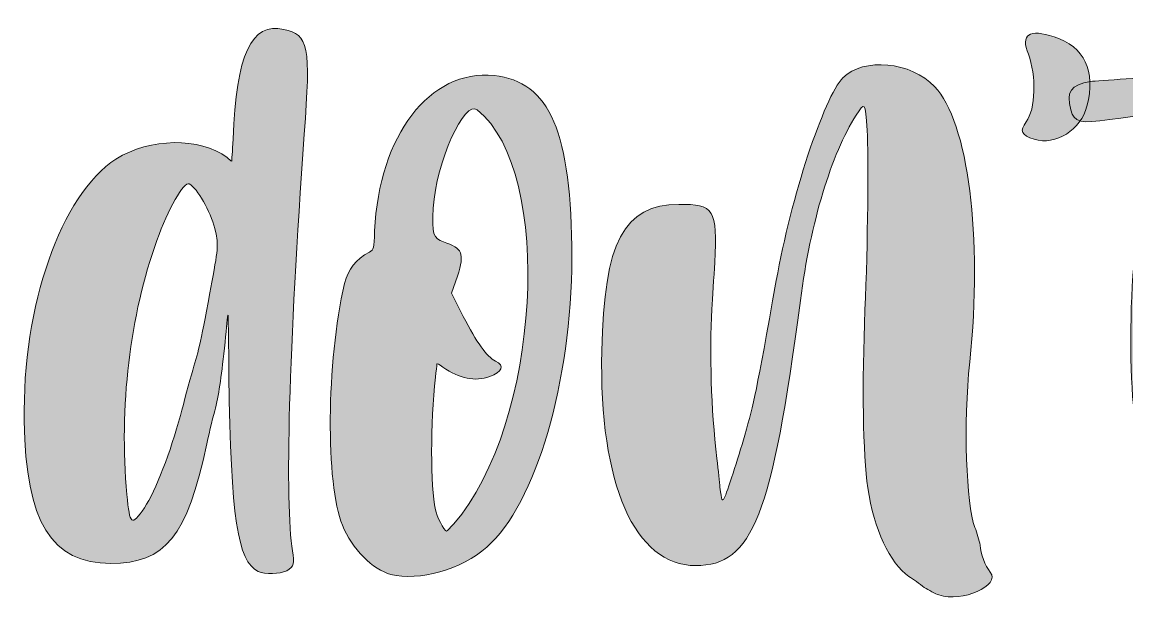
# Model space of a CAD drawing. Header units: inches. Extents: x 45 to 456, y -450 to -51.
# Drawn here: x 44.7 to 213.3, y -450.3 to -361.6 of the extents above; entities that cross this region are included whole.
import ezdxf

# ---------------------------------------------------------------- set-up
doc = ezdxf.new("R2010")
doc.units = ezdxf.units.IN
doc.header["$MEASUREMENT"] = 0
doc.layers.add('Layer 1', color=7, linetype='Continuous')

# ---------------------------------------------------------------- blocks, each defined once
blk = doc.blocks.new('block 39')
at = {"layer": 'Layer 1', "true_color": 0x0b0b0b}
h = blk.add_hatch(color=28, dxfattribs=at)
h.dxf.hatch_style = 2
edge = h.paths.add_edge_path()
edge.add_spline(control_points=[(72.86, -426.02), (69.84, -440.22), (66.49, -444.25), (58.21, -444.25), (49.15, -444.25), (45.24, -437.99), (45.01, -422.55), (44.68, -404.88), (50.61, -388), (58.99, -382.52), (64.25, -379.27), (71.74, -379.16), (75.99, -382.29), (76.22, -382.52), (76.55, -382.85), (76.66, -382.85), (76.66, -382.85), (76.78, -381.29), (76.89, -379.5), (77.33, -366.52), (79.68, -361.6), (84.6, -362.72), (88.41, -363.5), (88.74, -365.18), (87.73, -378.71), (85.39, -411.37), (84.72, -435.08), (85.95, -442.35), (86.28, -444.25), (86.17, -444.7), (85.05, -445.37), (83.93, -445.93), (81.81, -445.93), (80.69, -445.48), (77.56, -443.91), (76.55, -437.43), (76.22, -415.51), (76.22, -410.48), (76.1, -406.34), (76.1, -406.34), (75.99, -406.34), (75.88, -408.24), (75.66, -410.48), (75.1, -415.51), (74.76, -418.08), (74.2, -420.54), (73.87, -421.55), (73.31, -424.01), (72.86, -426.02)], knot_values=[0, 0, 0, 0, 1, 1, 1, 2, 2, 2, 3, 3, 3, 4, 4, 4, 5, 5, 5, 6, 6, 6, 7, 7, 7, 8, 8, 8, 9, 9, 9, 10, 10, 10, 11, 11, 11, 12, 12, 12, 13, 13, 13, 14, 14, 14, 15, 15, 15, 16, 16, 16, 16], degree=3, periodic=1)
edge = h.paths.add_edge_path()
edge.add_spline(control_points=[(70.74, -414.73), (71.63, -411.59), (71.97, -410.59), (73.64, -401.3), (74.65, -395.71), (74.65, -395.49), (74.09, -393.14), (73.42, -390.46), (71.41, -386.99), (70.18, -386.32), (69.39, -385.87), (66.93, -390.23), (65.26, -394.93), (61.12, -406.23), (59.44, -420.54), (60.67, -433.74), (61.12, -438.43), (61.34, -438.66), (63.35, -435.75), (65.03, -433.18), (67.38, -427.14), (68.84, -421.66), (69.39, -419.65), (70.18, -416.51), (70.74, -414.73)], knot_values=[0, 0, 0, 0, 1, 1, 1, 2, 2, 2, 3, 3, 3, 4, 4, 4, 5, 5, 5, 6, 6, 6, 7, 7, 7, 8, 8, 8, 8], degree=3, periodic=1)
h = blk.add_hatch(color=28, dxfattribs=at)
h.dxf.hatch_style = 2
edge = h.paths.add_edge_path()
edge.add_spline(control_points=[(197.88, -376.81), (199.34, -375.02), (199.45, -369.66), (198.22, -366.52), (196.99, -363.5), (198.33, -362.61), (202.13, -363.84), (206.83, -365.41), (208.5, -368.98), (207.16, -374.46), (206.27, -378.04), (202.35, -380.5), (199.11, -379.5), (197.1, -378.83), (196.87, -378.27), (197.88, -376.81)], knot_values=[0, 0, 0, 0, 1, 1, 1, 2, 2, 2, 3, 3, 3, 4, 4, 4, 5, 5, 5, 5], degree=3, periodic=1)
h = blk.add_hatch(color=28, dxfattribs=at)
h.dxf.hatch_style = 2
edge = h.paths.add_edge_path()
edge.add_spline(control_points=[(217.34, -377.71), (217.56, -376.59), (217.79, -375.58), (217.79, -375.58), (217.67, -375.58), (215.44, -375.81), (210.63, -376.48), (206.27, -377.15), (205.15, -376.92), (204.7, -375.02), (203.92, -372.23), (204.7, -371.22), (207.72, -370.66), (208.62, -370.55), (217.56, -369.99), (219.02, -369.99), (219.46, -369.99), (219.57, -369.77), (219.8, -369.21), (221.25, -364.51), (224.39, -362.61), (228.97, -363.5), (232.44, -364.29), (234, -365.63), (234.34, -368.42), (234.34, -368.42), (234.56, -369.99), (234.56, -369.99), (234.56, -369.99), (237.58, -369.99), (237.58, -369.99), (241.27, -369.99), (246.98, -370.21), (247.98, -370.55), (249.66, -371), (249.77, -374.02), (248.09, -374.02), (245.3, -374.02), (234, -374.58), (233.89, -374.69), (233.89, -374.8), (233.55, -376.25), (233.22, -378.04), (233, -379.83), (232.44, -382.63), (232.1, -384.31), (226.06, -412.71), (225.5, -433.51), (230.65, -439.44), (234.23, -443.58), (244.07, -429.71), (246.86, -416.51), (247.09, -415.28), (247.54, -413.49), (247.76, -412.6), (248.09, -411.71), (248.32, -410.81), (248.32, -410.59), (248.32, -409.69), (249.55, -409.8), (249.88, -410.7), (250.11, -411.37), (249.77, -415.06), (249.32, -416.51), (249.1, -417.19), (248.54, -418.98), (248.2, -420.65), (243.73, -438.99), (237.69, -445.82), (227.63, -443.47), (221.25, -442.12), (217.23, -436.42), (215.1, -426.24), (212.75, -414.5), (213.76, -393.7), (217.34, -377.71)], knot_values=[0, 0, 0, 0, 1, 1, 1, 2, 2, 2, 3, 3, 3, 4, 4, 4, 5, 5, 5, 6, 6, 6, 7, 7, 7, 8, 8, 8, 9, 9, 9, 10, 10, 10, 11, 11, 11, 12, 12, 12, 13, 13, 13, 14, 14, 14, 15, 15, 15, 16, 16, 16, 17, 17, 17, 18, 18, 18, 19, 19, 19, 20, 20, 20, 21, 21, 21, 22, 22, 22, 23, 23, 23, 24, 24, 24, 25, 25, 25, 25], degree=3, periodic=1)
h = blk.add_hatch(color=28, dxfattribs=at)
h.dxf.hatch_style = 2
edge = h.paths.add_edge_path()
edge.add_spline(control_points=[(154.94, -424.68), (156.39, -419.65), (156.62, -418.53), (159.75, -401.08), (161.99, -388.33), (167.02, -373.12), (169.93, -370.1), (173.06, -366.97), (180.33, -367.64), (183.91, -371.44), (189.05, -376.81), (191.29, -394.48), (189.27, -413.49), (188.27, -423), (188.72, -435.19), (190.06, -438.77), (190.39, -439.55), (190.73, -440.78), (190.84, -441.45), (190.95, -442.8), (191.62, -444.59), (192.41, -445.59), (194.08, -447.61), (188.04, -450.29), (184.58, -449.06), (184.02, -448.95), (183.01, -448.28), (182.34, -447.94), (181.67, -447.38), (180.66, -446.6), (179.99, -446.26), (177.09, -444.14), (174.62, -439.11), (173.73, -432.73), (172.95, -427.7), (172.84, -416.85), (173.28, -405.55), (173.73, -395.71), (173.84, -381.85), (173.62, -378.16), (173.28, -373.68), (173.28, -373.79), (171.94, -375.81), (168.14, -381.85), (165.01, -392.02), (163.44, -404.1), (159.08, -436.98), (156.17, -444.59), (147.45, -444.59), (138.17, -444.59), (132.69, -432.17), (133.13, -411.82), (133.47, -395.15), (136.49, -389.45), (144.88, -389.45), (150.24, -389.34), (150.8, -390.23), (150.36, -398.29), (150.24, -400.52), (150.02, -403.77), (149.91, -405.44), (149.57, -412.15), (149.8, -420.54), (150.69, -428.26), (150.91, -430.05), (151.14, -431.95), (151.14, -432.62), (151.47, -434.74), (151.47, -434.86), (151.81, -434.3), (152.26, -433.4), (153.93, -428.26), (154.94, -424.68)], knot_values=[0, 0, 0, 0, 1, 1, 1, 2, 2, 2, 3, 3, 3, 4, 4, 4, 5, 5, 5, 6, 6, 6, 7, 7, 7, 8, 8, 8, 9, 9, 9, 10, 10, 10, 11, 11, 11, 12, 12, 12, 13, 13, 13, 14, 14, 14, 15, 15, 15, 16, 16, 16, 17, 17, 17, 18, 18, 18, 19, 19, 19, 20, 20, 20, 21, 21, 21, 22, 22, 22, 23, 23, 23, 24, 24, 24, 24], degree=3, periodic=1)
h = blk.add_hatch(color=28, dxfattribs=at)
h.dxf.hatch_style = 2
edge = h.paths.add_edge_path()
edge.add_spline(control_points=[(98.47, -393.48), (99.14, -378.94), (106.85, -368.76), (116.7, -369.77), (125.2, -370.66), (128.55, -378.38), (128.55, -397.61), (128.55, -416.4), (123.07, -435.19), (115.58, -441.79), (111.78, -445.14), (105.18, -447.05), (100.93, -445.93), (98.24, -445.26), (95, -442.01), (93.55, -438.43), (90.97, -432.06), (91.09, -413.61), (93.88, -401.53), (94.44, -399.29), (95.56, -397.84), (97.69, -396.72), (98.36, -396.27), (98.36, -396.27), (98.47, -393.48)], knot_values=[0, 0, 0, 0, 1, 1, 1, 2, 2, 2, 3, 3, 3, 4, 4, 4, 5, 5, 5, 6, 6, 6, 7, 7, 7, 8, 8, 8, 8], degree=3, periodic=1)
edge = h.paths.add_edge_path()
edge.add_spline(control_points=[(116.03, -415.73), (113.79, -416.51), (111.44, -416.07), (108.87, -414.28), (108.31, -413.83), (107.97, -413.72), (107.97, -413.83), (107.97, -414.05), (107.86, -414.95), (107.75, -415.84), (106.97, -422.89), (106.97, -432.4), (107.75, -436.09), (107.86, -436.87), (109.09, -439.33), (109.43, -439.33), (109.54, -439.33), (109.99, -438.77), (110.55, -438.21), (123.74, -423), (125.98, -384.42), (114.12, -375.02), (112.22, -373.35), (107.86, -382.96), (107.41, -390.01), (107.19, -393.92), (107.41, -394.71), (108.98, -395.15), (111.89, -396.16), (112.22, -396.83), (111.1, -400.41), (111.1, -400.41), (110.21, -402.98), (110.21, -402.98), (110.21, -402.98), (112, -406.56), (112, -406.56), (114.01, -410.48), (115.58, -412.71), (116.92, -413.38), (118.37, -414.05), (117.93, -415.06), (116.03, -415.73)], knot_values=[0, 0, 0, 0, 1, 1, 1, 2, 2, 2, 3, 3, 3, 4, 4, 4, 5, 5, 5, 6, 6, 6, 7, 7, 7, 8, 8, 8, 9, 9, 9, 10, 10, 10, 11, 11, 11, 12, 12, 12, 13, 13, 13, 14, 14, 14, 14], degree=3, periodic=1)
at = {"layer": 'Layer 1', "lineweight": 0}
for points, knots in [([(72.86, -426.02), (69.84, -440.22), (66.49, -444.25), (58.21, -444.25), (49.15, -444.25), (45.24, -437.99), (45.01, -422.55), (44.68, -404.88), (50.61, -388), (58.99, -382.52), (64.25, -379.27), (71.74, -379.16), (75.99, -382.29), (76.22, -382.52), (76.55, -382.85), (76.66, -382.85), (76.66, -382.85), (76.78, -381.29), (76.89, -379.5), (77.33, -366.52), (79.68, -361.6), (84.6, -362.72), (88.41, -363.5), (88.74, -365.18), (87.73, -378.71), (85.39, -411.37), (84.72, -435.08), (85.95, -442.35), (86.28, -444.25), (86.17, -444.7), (85.05, -445.37), (83.93, -445.93), (81.81, -445.93), (80.69, -445.48), (77.56, -443.91), (76.55, -437.43), (76.22, -415.51), (76.22, -410.48), (76.1, -406.34), (76.1, -406.34), (75.99, -406.34), (75.88, -408.24), (75.66, -410.48), (75.1, -415.51), (74.76, -418.08), (74.2, -420.54), (73.87, -421.55), (73.31, -424.01), (72.86, -426.02)], [0, 0, 0, 0, 1, 1, 1, 2, 2, 2, 3, 3, 3, 4, 4, 4, 5, 5, 5, 6, 6, 6, 7, 7, 7, 8, 8, 8, 9, 9, 9, 10, 10, 10, 11, 11, 11, 12, 12, 12, 13, 13, 13, 14, 14, 14, 15, 15, 15, 16, 16, 16, 16]), ([(197.88, -376.81), (199.34, -375.02), (199.45, -369.66), (198.22, -366.52), (196.99, -363.5), (198.33, -362.61), (202.13, -363.84), (206.83, -365.41), (208.5, -368.98), (207.16, -374.46), (206.27, -378.04), (202.35, -380.5), (199.11, -379.5), (197.1, -378.83), (196.87, -378.27), (197.88, -376.81)], [0, 0, 0, 0, 1, 1, 1, 2, 2, 2, 3, 3, 3, 4, 4, 4, 5, 5, 5, 5]), ([(217.34, -377.71), (217.56, -376.59), (217.79, -375.58), (217.79, -375.58), (217.67, -375.58), (215.44, -375.81), (210.63, -376.48), (206.27, -377.15), (205.15, -376.92), (204.7, -375.02), (203.92, -372.23), (204.7, -371.22), (207.72, -370.66), (208.62, -370.55), (217.56, -369.99), (219.02, -369.99), (219.46, -369.99), (219.57, -369.77), (219.8, -369.21), (221.25, -364.51), (224.39, -362.61), (228.97, -363.5), (232.44, -364.29), (234, -365.63), (234.34, -368.42), (234.34, -368.42), (234.56, -369.99), (234.56, -369.99), (234.56, -369.99), (237.58, -369.99), (237.58, -369.99), (241.27, -369.99), (246.98, -370.21), (247.98, -370.55), (249.66, -371), (249.77, -374.02), (248.09, -374.02), (245.3, -374.02), (234, -374.58), (233.89, -374.69), (233.89, -374.8), (233.55, -376.25), (233.22, -378.04), (233, -379.83), (232.44, -382.63), (232.1, -384.31), (226.06, -412.71), (225.5, -433.51), (230.65, -439.44), (234.23, -443.58), (244.07, -429.71), (246.86, -416.51), (247.09, -415.28), (247.54, -413.49), (247.76, -412.6), (248.09, -411.71), (248.32, -410.81), (248.32, -410.59), (248.32, -409.69), (249.55, -409.8), (249.88, -410.7), (250.11, -411.37), (249.77, -415.06), (249.32, -416.51), (249.1, -417.19), (248.54, -418.98), (248.2, -420.65), (243.73, -438.99), (237.69, -445.82), (227.63, -443.47), (221.25, -442.12), (217.23, -436.42), (215.1, -426.24), (212.75, -414.5), (213.76, -393.7), (217.34, -377.71)], [0, 0, 0, 0, 1, 1, 1, 2, 2, 2, 3, 3, 3, 4, 4, 4, 5, 5, 5, 6, 6, 6, 7, 7, 7, 8, 8, 8, 9, 9, 9, 10, 10, 10, 11, 11, 11, 12, 12, 12, 13, 13, 13, 14, 14, 14, 15, 15, 15, 16, 16, 16, 17, 17, 17, 18, 18, 18, 19, 19, 19, 20, 20, 20, 21, 21, 21, 22, 22, 22, 23, 23, 23, 24, 24, 24, 25, 25, 25, 25]), ([(154.94, -424.68), (156.39, -419.65), (156.62, -418.53), (159.75, -401.08), (161.99, -388.33), (167.02, -373.12), (169.93, -370.1), (173.06, -366.97), (180.33, -367.64), (183.91, -371.44), (189.05, -376.81), (191.29, -394.48), (189.27, -413.49), (188.27, -423), (188.72, -435.19), (190.06, -438.77), (190.39, -439.55), (190.73, -440.78), (190.84, -441.45), (190.95, -442.8), (191.62, -444.59), (192.41, -445.59), (194.08, -447.61), (188.04, -450.29), (184.58, -449.06), (184.02, -448.95), (183.01, -448.28), (182.34, -447.94), (181.67, -447.38), (180.66, -446.6), (179.99, -446.26), (177.09, -444.14), (174.62, -439.11), (173.73, -432.73), (172.95, -427.7), (172.84, -416.85), (173.28, -405.55), (173.73, -395.71), (173.84, -381.85), (173.62, -378.16), (173.28, -373.68), (173.28, -373.79), (171.94, -375.81), (168.14, -381.85), (165.01, -392.02), (163.44, -404.1), (159.08, -436.98), (156.17, -444.59), (147.45, -444.59), (138.17, -444.59), (132.69, -432.17), (133.13, -411.82), (133.47, -395.15), (136.49, -389.45), (144.88, -389.45), (150.24, -389.34), (150.8, -390.23), (150.36, -398.29), (150.24, -400.52), (150.02, -403.77), (149.91, -405.44), (149.57, -412.15), (149.8, -420.54), (150.69, -428.26), (150.91, -430.05), (151.14, -431.95), (151.14, -432.62), (151.47, -434.74), (151.47, -434.86), (151.81, -434.3), (152.26, -433.4), (153.93, -428.26), (154.94, -424.68)], [0, 0, 0, 0, 1, 1, 1, 2, 2, 2, 3, 3, 3, 4, 4, 4, 5, 5, 5, 6, 6, 6, 7, 7, 7, 8, 8, 8, 9, 9, 9, 10, 10, 10, 11, 11, 11, 12, 12, 12, 13, 13, 13, 14, 14, 14, 15, 15, 15, 16, 16, 16, 17, 17, 17, 18, 18, 18, 19, 19, 19, 20, 20, 20, 21, 21, 21, 22, 22, 22, 23, 23, 23, 24, 24, 24, 24]), ([(98.47, -393.48), (99.14, -378.94), (106.85, -368.76), (116.7, -369.77), (125.2, -370.66), (128.55, -378.38), (128.55, -397.61), (128.55, -416.4), (123.07, -435.19), (115.58, -441.79), (111.78, -445.14), (105.18, -447.05), (100.93, -445.93), (98.24, -445.26), (95, -442.01), (93.55, -438.43), (90.97, -432.06), (91.09, -413.61), (93.88, -401.53), (94.44, -399.29), (95.56, -397.84), (97.69, -396.72), (98.36, -396.27), (98.36, -396.27), (98.47, -393.48)], [0, 0, 0, 0, 1, 1, 1, 2, 2, 2, 3, 3, 3, 4, 4, 4, 5, 5, 5, 6, 6, 6, 7, 7, 7, 8, 8, 8, 8]), ([(116.03, -415.73), (113.79, -416.51), (111.44, -416.07), (108.87, -414.28), (108.31, -413.83), (107.97, -413.72), (107.97, -413.83), (107.97, -414.05), (107.86, -414.95), (107.75, -415.84), (106.97, -422.89), (106.97, -432.4), (107.75, -436.09), (107.86, -436.87), (109.09, -439.33), (109.43, -439.33), (109.54, -439.33), (109.99, -438.77), (110.55, -438.21), (123.74, -423), (125.98, -384.42), (114.12, -375.02), (112.22, -373.35), (107.86, -382.96), (107.41, -390.01), (107.19, -393.92), (107.41, -394.71), (108.98, -395.15), (111.89, -396.16), (112.22, -396.83), (111.1, -400.41), (111.1, -400.41), (110.21, -402.98), (110.21, -402.98), (110.21, -402.98), (112, -406.56), (112, -406.56), (114.01, -410.48), (115.58, -412.71), (116.92, -413.38), (118.37, -414.05), (117.93, -415.06), (116.03, -415.73)], [0, 0, 0, 0, 1, 1, 1, 2, 2, 2, 3, 3, 3, 4, 4, 4, 5, 5, 5, 6, 6, 6, 7, 7, 7, 8, 8, 8, 9, 9, 9, 10, 10, 10, 11, 11, 11, 12, 12, 12, 13, 13, 13, 14, 14, 14, 14]), ([(70.74, -414.73), (71.63, -411.59), (71.97, -410.59), (73.64, -401.3), (74.65, -395.71), (74.65, -395.49), (74.09, -393.14), (73.42, -390.46), (71.41, -386.99), (70.18, -386.32), (69.39, -385.87), (66.93, -390.23), (65.26, -394.93), (61.12, -406.23), (59.44, -420.54), (60.67, -433.74), (61.12, -438.43), (61.34, -438.66), (63.35, -435.75), (65.03, -433.18), (67.38, -427.14), (68.84, -421.66), (69.39, -419.65), (70.18, -416.51), (70.74, -414.73)], [0, 0, 0, 0, 1, 1, 1, 2, 2, 2, 3, 3, 3, 4, 4, 4, 5, 5, 5, 6, 6, 6, 7, 7, 7, 8, 8, 8, 8])]:
    blk.add_open_spline(points, degree=3, knots=knots, dxfattribs=at)
blk = doc.blocks.new('block 2')
at = {"layer": 'Layer 1'}
blk.add_blockref('block 39', (0, 0), dxfattribs=at)

msp = doc.modelspace()

# ---------------------------------------------------------------- block references
at = {"layer": 'Layer 1'}
msp.add_blockref('block 2', (0, 0), dxfattribs=at)

doc.saveas('drawing.dxf')
